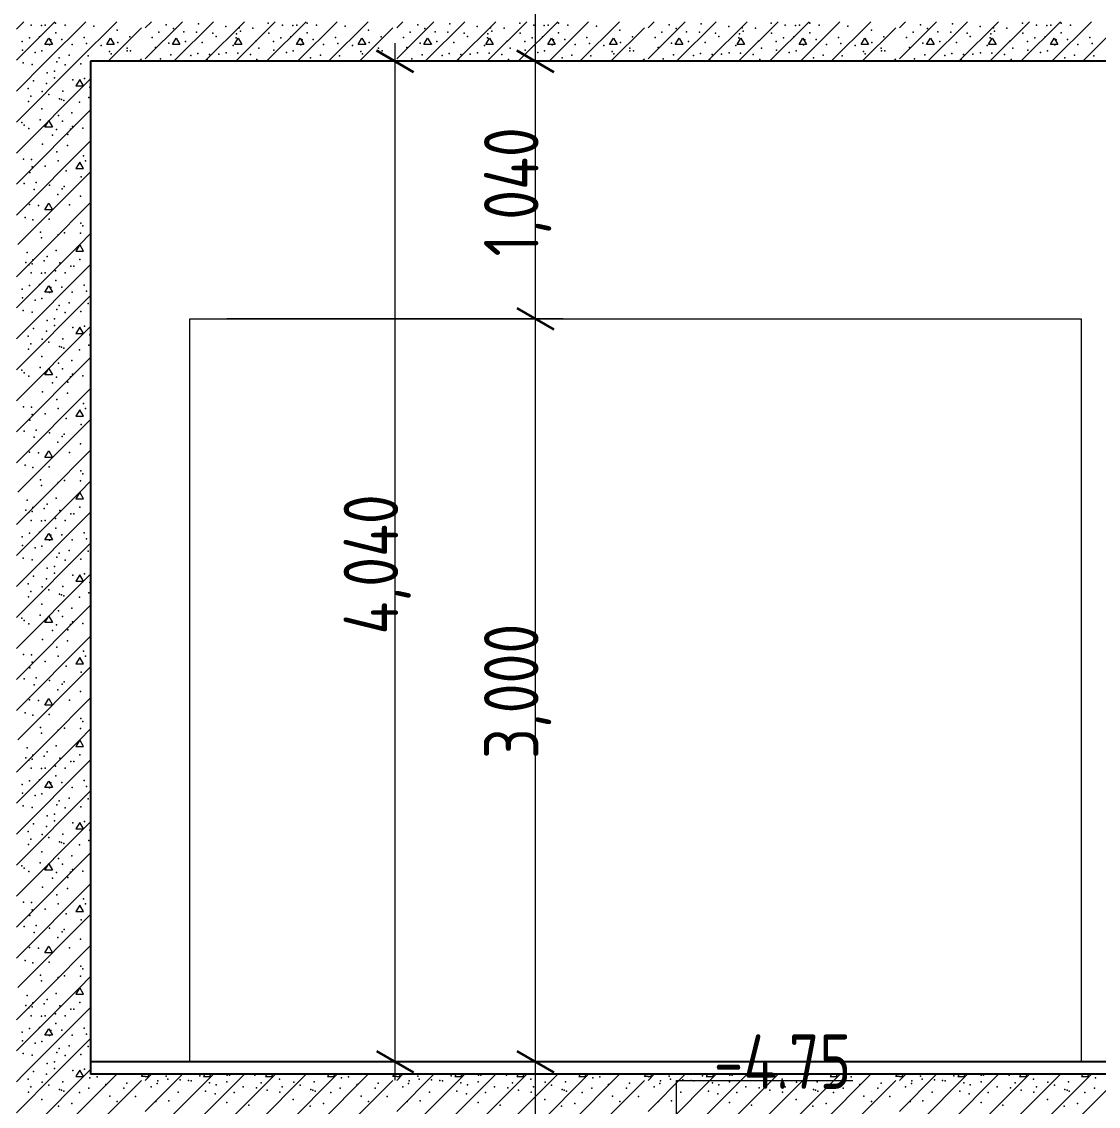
# Model space of a CAD drawing. Header units: millimetres. Extents: x 18162 to 7085488, y 72188 to 247925.
# Drawn here: x 3678250 to 3682598, y 90639 to 95018 of the extents above; entities that cross this region are included whole.
import ezdxf

# ---------------------------------------------------------------- set-up
doc = ezdxf.new("R2010")
doc.units = ezdxf.units.MM
doc.header["$MEASUREMENT"] = 0
doc.layers.add('Archicad Doors', color=7, linetype='Continuous')
doc.layers.add('Structural - Bearing', color=7, linetype='Continuous')
doc.styles.add('GENERATED_STYLE_3', font='', dxfattribs={"width": 0.8})
doc.styles.get('GENERATED_STYLE_3').set_extended_font_data('ISOCPEUR MON')
doc.dimstyles.new('GENERATED_STYLE__5', dxfattribs={"dimtxt": 220.000005, "dimasz": 114, "dimexe": 0.18, "dimexo": 150, "dimgap": 0, "dimtad": 1, "dimdec": 0, "dimzin": 0, "dimdsep": 46, "dimtxsty": 'GENERATED_STYLE_3', "dimblk": 'ARROWHEAD_2', "dimblk1": 'ARROWHEAD_2', "dimblk2": 'ARROWHEAD_2', "dimcen": 0.09, "dimclrd": 13, "dimclre": 13, "dimclrt": 13, "dimadec": 0, "dimazin": 0, "dimtfac": 1, "dimtdec": 4, "dimtmove": 0, "dimatfit": 3, "dimfxl": 1, "dimtolj": 1, "dimtzin": 0, "dimarcsym": 0})

# ---------------------------------------------------------------- blocks, each defined once
blk = doc.blocks.new('*X1019', base_point=(3761974.7, 95118))
at = {"layer": 'Structural - Bearing', "color": 7, "linetype": 'Continuous', "lineweight": 9}
for p, q in [((3678229.1, 90737.6), (3678259.5, 90768)), ((3678229.1, 90612.6), (3678384.5, 90768)), ((3678309.5, 90568), (3678509.5, 90768)), ((3678434.5, 90568), (3678634.5, 90768)), ((3678474.9, 90768), (3678469.5, 90758.6)), ((3678469.5, 90758.6), (3678499.5, 90758.6)), ((3678499.5, 90758.6), (3678494.1, 90768)), ((3678559.5, 90568), (3678734.4, 90742.9)), ((3678734.4, 90758.6), (3678739.9, 90768)), ((3678749.5, 90758.6), (3678734.4, 90758.6)), ((3678749.5, 90617.9), (3678899.6, 90768)), ((3678749.5, 90742.9), (3678774.6, 90768)), ((3678749.5, 90758.6), (3678764.7, 90758.6)), ((3678764.7, 90758.6), (3678759.2, 90768)), ((3678824.6, 90568), (3679024.6, 90768)), ((3678949.6, 90568), (3679149.6, 90768)), ((3678990, 90768), (3678984.6, 90758.6)), ((3678984.6, 90758.6), (3679014.7, 90758.6)), ((3679014.7, 90758.6), (3679009.2, 90768)), ((3679074.6, 90568), (3679274.6, 90768)), ((3679199.6, 90568), (3679399.6, 90768)), ((3679240, 90768), (3679234.6, 90758.6)), ((3679234.6, 90758.6), (3679264.7, 90758.6)), ((3679264.7, 90758.6), (3679259.2, 90768)), ((3679324.6, 90568), (3679524.6, 90768)), ((3679449.6, 90568), (3679649.6, 90768)), ((3679490, 90768), (3679484.6, 90758.6)), ((3679484.6, 90758.6), (3679514.7, 90758.6)), ((3679514.7, 90758.6), (3679509.2, 90768)), ((3679574.6, 90568), (3679749.5, 90742.9)), ((3679749.5, 90758.6), (3679755, 90768)), ((3679764.7, 90758.6), (3679749.5, 90758.6)), ((3679764.7, 90617.9), (3679914.7, 90768)), ((3679764.7, 90742.9), (3679789.7, 90768)), ((3679764.7, 90758.6), (3679779.8, 90758.6)), ((3679779.8, 90758.6), (3679774.3, 90768)), ((3679839.7, 90568), (3680039.7, 90768)), ((3679964.7, 90568), (3680164.7, 90768)), ((3680005.1, 90768), (3679999.7, 90758.6)), ((3679999.7, 90758.6), (3680029.8, 90758.6)), ((3680029.8, 90758.6), (3680024.3, 90768)), ((3680089.7, 90568), (3680289.7, 90768)), ((3680214.7, 90568), (3680414.7, 90768)), ((3680255.1, 90768), (3680249.7, 90758.6)), ((3680249.7, 90758.6), (3680279.8, 90758.6)), ((3680279.8, 90758.6), (3680274.3, 90768)), ((3680339.7, 90568), (3680539.7, 90768)), ((3680464.7, 90568), (3680664.7, 90768)), ((3680505.1, 90768), (3680499.7, 90758.6)), ((3680499.7, 90758.6), (3680529.8, 90758.6)), ((3680529.8, 90758.6), (3680524.3, 90768)), ((3680589.7, 90568), (3680764.7, 90742.9)), ((3680764.7, 90758.6), (3680770.1, 90768)), ((3680779.8, 90758.6), (3680764.7, 90758.6)), ((3680779.8, 90617.9), (3680929.9, 90768)), ((3680779.8, 90742.9), (3680804.9, 90768)), ((3680779.8, 90758.6), (3680794.9, 90758.6)), ((3680794.9, 90758.6), (3680789.4, 90768)), ((3680854.9, 90568), (3681054.9, 90768)), ((3680979.9, 90568), (3681179.9, 90768)), ((3681020.3, 90768), (3681014.9, 90758.6)), ((3681014.9, 90758.6), (3681044.9, 90758.6)), ((3681044.9, 90758.6), (3681039.4, 90768)), ((3681104.9, 90568), (3681304.9, 90768)), ((3681229.9, 90568), (3681429.9, 90768)), ((3681270.3, 90768), (3681264.9, 90758.6)), ((3681264.9, 90758.6), (3681294.9, 90758.6)), ((3681294.9, 90758.6), (3681289.4, 90768)), ((3681354.9, 90568), (3681554.9, 90768)), ((3681479.9, 90568), (3681679.9, 90768)), ((3681520.3, 90768), (3681514.9, 90758.6)), ((3681514.9, 90758.6), (3681544.9, 90758.6)), ((3681544.9, 90758.6), (3681539.4, 90768)), ((3681604.9, 90568), (3681779.8, 90742.9)), ((3681779.8, 90758.6), (3681785.2, 90768)), ((3681794.9, 90758.6), (3681779.8, 90758.6)), ((3681794.9, 90617.9), (3681945, 90768)), ((3681794.9, 90742.9), (3681820, 90768)), ((3681794.9, 90758.6), (3681810, 90758.6)), ((3681810, 90758.6), (3681804.6, 90768)), ((3681870, 90568), (3682070, 90768)), ((3681995, 90568), (3682195, 90768)), ((3682035.4, 90768), (3682030, 90758.6)), ((3682030, 90758.6), (3682060, 90758.6)), ((3682060, 90758.6), (3682054.6, 90768)), ((3682120, 90568), (3682320, 90768)), ((3682245, 90568), (3682445, 90768)), ((3682285.4, 90768), (3682280, 90758.6)), ((3682280, 90758.6), (3682310, 90758.6)), ((3682310, 90758.6), (3682304.6, 90768)), ((3682370, 90568), (3682570, 90768)), ((3682495, 90568), (3682695, 90768)), ((3682535.4, 90768), (3682530, 90758.6)), ((3682530, 90758.6), (3682560, 90758.6)), ((3682560, 90758.6), (3682554.6, 90768))]:
    blk.add_line(p, q, dxfattribs=at)
for p in [(3678276.3, 90747.6), (3678350.3, 90767.9), (3678526.1, 90754), (3678554.4, 90757.9), (3678834.2, 90760.4), (3678840.7, 90747.6), (3678890.5, 90746), (3678923.5, 90743.1), (3678969.4, 90761.7), (3679079.8, 90763.9), (3679088.8, 90764.8), (3679192.3, 90764.8), (3679291.4, 90747.6), (3679365.4, 90767.9), (3679541.2, 90754), (3679569.5, 90757.9), (3679849.4, 90760.4), (3679855.8, 90747.6), (3679905.6, 90746), (3679938.6, 90743.1), (3679984.6, 90761.7), (3680094.9, 90763.9), (3680103.9, 90764.8), (3680207.5, 90764.8), (3680306.5, 90747.6), (3680380.5, 90767.9), (3680556.3, 90754), (3680584.7, 90757.9), (3680864.5, 90760.4), (3680870.9, 90747.6), (3680920.8, 90746), (3680953.7, 90743.1), (3680999.7, 90761.7), (3681110, 90763.9), (3681119.1, 90764.8), (3681222.6, 90764.8), (3681321.6, 90747.6), (3681395.7, 90767.9), (3681571.5, 90754), (3681599.8, 90757.9), (3681879.6, 90760.4), (3681886, 90747.6), (3681935.9, 90746), (3681968.8, 90743.1), (3682014.8, 90761.7), (3682125.1, 90763.9), (3682134.2, 90764.8), (3682237.7, 90764.8), (3682336.8, 90747.6), (3682410.8, 90767.9), (3682586.6, 90754), (3678287.4, 90717.6), (3678333.6, 90736.4), (3678360, 90724.4), (3678402.8, 90706), (3678411, 90703.4), (3678416.6, 90737.3), (3678419.8, 90699.9), (3678521.8, 90712.4), (3678590, 90726.8), (3678662.4, 90712.2), (3678675, 90731.8), (3678773.7, 90716.6), (3678797.6, 90730), (3678799.8, 90741.6), (3678934.2, 90740.8), (3678993, 90699.9), (3679009.1, 90733.2), (3679035.2, 90725.7), (3679078.9, 90737.3), (3679144.4, 90716.9), (3679198.5, 90713.8), (3679217.4, 90733.2), (3679241.2, 90704.4), (3679302.5, 90717.6), (3679348.7, 90736.4), (3679375.1, 90724.4), (3679418, 90706), (3679426.2, 90703.4), (3679431.8, 90737.3), (3679434.9, 90699.9), (3679536.9, 90712.4), (3679605.1, 90726.8), (3679677.6, 90712.2), (3679690.2, 90731.8), (3679788.8, 90716.6), (3679812.7, 90730), (3679815, 90741.6), (3679949.4, 90740.8), (3680008.1, 90699.9), (3680024.2, 90733.2), (3680050.4, 90725.7), (3680094, 90737.3), (3680159.6, 90716.9), (3680213.6, 90713.8), (3680232.5, 90733.2), (3680256.4, 90704.4), (3680317.7, 90717.6), (3680363.9, 90736.4), (3680390.2, 90724.4), (3680433.1, 90706), (3680441.3, 90703.4), (3680446.9, 90737.3), (3680450.1, 90699.9), (3680552, 90712.4), (3680620.2, 90726.8), (3680692.7, 90712.2), (3680705.3, 90731.8), (3680804, 90716.6), (3680827.8, 90730), (3680830.1, 90741.6), (3680964.5, 90740.8), (3681023.2, 90699.9), (3681039.3, 90733.2), (3681065.5, 90725.7), (3681109.2, 90737.3), (3681174.7, 90716.9), (3681228.8, 90713.8), (3681247.6, 90733.2), (3681271.5, 90704.4), (3681332.8, 90717.6), (3681379, 90736.4), (3681405.3, 90724.4), (3681448.2, 90706), (3681456.4, 90703.4), (3681462, 90737.3), (3681465.2, 90699.9), (3681567.2, 90712.4), (3681635.3, 90726.8), (3681707.8, 90712.2), (3681720.4, 90731.8), (3681819.1, 90716.6), (3681843, 90730), (3681845.2, 90741.6), (3681979.6, 90740.8), (3682038.4, 90699.9), (3682054.5, 90733.2), (3682080.6, 90725.7), (3682124.3, 90737.3), (3682189.8, 90716.9), (3682243.9, 90713.8), (3682262.7, 90733.2), (3682286.6, 90704.4), (3682347.9, 90717.6), (3682394.1, 90736.4), (3682420.5, 90724.4), (3682463.3, 90706), (3682471.6, 90703.4), (3682477.1, 90737.3), (3682480.3, 90699.9), (3682582.3, 90712.4), (3678277.7, 90695.2), (3678332.1, 90666.6), (3678483.2, 90693.7), (3678605.8, 90679.5), (3678636.2, 90658.1), (3678710.3, 90678.2), (3678792.1, 90658.1), (3678844.5, 90661.3), (3678881.7, 90695.2), (3679031.7, 90689.2), (3679108.4, 90694.7), (3679292.8, 90695.2), (3679347.2, 90666.6), (3679498.3, 90693.7), (3679620.9, 90679.5), (3679651.3, 90658.1), (3679725.5, 90678.2), (3679807.2, 90658.1), (3679859.7, 90661.3), (3679896.9, 90695.2), (3680046.9, 90689.2), (3680123.5, 90694.7), (3680307.9, 90695.2), (3680362.4, 90666.6), (3680513.4, 90693.7), (3680636, 90679.5), (3680666.4, 90658.1), (3680740.6, 90678.2), (3680822.4, 90658.1), (3680874.8, 90661.3), (3680912, 90695.2), (3681062, 90689.2), (3681138.7, 90694.7), (3681323, 90695.2), (3681377.5, 90666.6), (3681528.6, 90693.7), (3681651.2, 90679.5), (3681681.5, 90658.1), (3681755.7, 90678.2), (3681837.5, 90658.1), (3681889.9, 90661.3), (3681927.1, 90695.2), (3682077.1, 90689.2), (3682153.8, 90694.7), (3682338.2, 90695.2), (3682392.6, 90666.6), (3682543.7, 90693.7), (3678399.5, 90639.8), (3678453.4, 90649.5), (3679079, 90653.8), (3679167.5, 90643.4), (3679414.7, 90639.8), (3679468.5, 90649.5), (3680094.1, 90653.8), (3680182.6, 90643.4), (3680429.8, 90639.8), (3680483.6, 90649.5), (3681109.2, 90653.8), (3681197.8, 90643.4), (3681444.9, 90639.8), (3681498.8, 90649.5), (3682124.3, 90653.8), (3682212.9, 90643.4), (3682460, 90639.8), (3682513.9, 90649.5)]:
    blk.add_point(p, dxfattribs=at)
blk = doc.blocks.new('*X1033', base_point=(3761974.7, 95118))
at = {"layer": 'Structural - Bearing', "color": 7, "linetype": 'Continuous', "lineweight": 9}
for p, q in [((3678229.1, 94862.6), (3678384.4, 95018)), ((3678229.1, 94987.6), (3678259.4, 95018)), ((3678349.4, 94858), (3678509.4, 95018)), ((3678474.4, 94858), (3678634.4, 95018)), ((3678599.4, 94858), (3678734.4, 94993)), ((3678749.5, 94993), (3678774.5, 95018)), ((3678749.5, 94868), (3678899.5, 95018)), ((3678864.5, 94858), (3679024.5, 95018)), ((3678989.5, 94858), (3679149.5, 95018)), ((3679114.5, 94858), (3679274.5, 95018)), ((3679239.5, 94858), (3679399.5, 95018)), ((3679364.5, 94858), (3679524.5, 95018)), ((3679489.5, 94858), (3679649.5, 95018)), ((3679614.5, 94858), (3679749.5, 94993)), ((3679764.7, 94993), (3679789.7, 95018)), ((3679764.7, 94868), (3679914.7, 95018)), ((3679879.7, 94858), (3680039.7, 95018)), ((3680004.7, 94858), (3680164.7, 95018)), ((3680129.7, 94858), (3680289.7, 95018)), ((3680254.7, 94858), (3680414.7, 95018)), ((3680379.7, 94858), (3680539.7, 95018)), ((3680504.7, 94858), (3680664.7, 95018)), ((3680629.7, 94858), (3680764.7, 94993)), ((3680779.8, 94993), (3680804.8, 95018)), ((3680779.8, 94868), (3680929.8, 95018)), ((3680894.8, 94858), (3681054.8, 95018)), ((3681019.8, 94858), (3681179.8, 95018)), ((3681144.8, 94858), (3681304.8, 95018)), ((3681269.8, 94858), (3681429.8, 95018)), ((3681394.8, 94858), (3681554.8, 95018)), ((3681519.8, 94858), (3681679.8, 95018)), ((3681644.8, 94858), (3681779.8, 94993)), ((3681794.9, 94993), (3681819.9, 95018)), ((3681794.9, 94868), (3681944.9, 95018)), ((3681909.9, 94858), (3682069.9, 95018)), ((3682034.9, 94858), (3682194.9, 95018)), ((3682159.9, 94858), (3682319.9, 95018)), ((3682284.9, 94858), (3682444.9, 95018)), ((3682409.9, 94858), (3682569.9, 95018)), ((3682534.9, 94858), (3682694.9, 95018)), ((3678344.3, 94925.3), (3678359.4, 94951.3)), ((3678359.4, 94951.3), (3678374.3, 94925.3)), ((3678594.3, 94925.3), (3678609.4, 94951.3)), ((3678609.4, 94951.3), (3678624.3, 94925.3)), ((3678859.4, 94925.3), (3678874.5, 94951.3)), ((3678874.5, 94951.3), (3678889.4, 94925.3)), ((3679109.4, 94925.3), (3679124.5, 94951.3)), ((3679124.5, 94951.3), (3679139.4, 94925.3)), ((3679359.4, 94925.3), (3679374.5, 94951.3)), ((3679374.5, 94951.3), (3679389.4, 94925.3)), ((3679609.4, 94925.3), (3679624.5, 94951.3)), ((3679624.5, 94951.3), (3679639.4, 94925.3)), ((3679874.5, 94925.3), (3679889.7, 94951.3)), ((3679889.7, 94951.3), (3679904.6, 94925.3)), ((3680124.5, 94925.3), (3680139.7, 94951.3)), ((3680139.7, 94951.3), (3680154.6, 94925.3)), ((3680374.5, 94925.3), (3680389.7, 94951.3)), ((3680389.7, 94951.3), (3680404.6, 94925.3)), ((3680624.5, 94925.3), (3680639.7, 94951.3)), ((3680639.7, 94951.3), (3680654.6, 94925.3)), ((3680889.7, 94925.3), (3680904.8, 94951.3)), ((3680904.8, 94951.3), (3680919.7, 94925.3)), ((3681139.7, 94925.3), (3681154.8, 94951.3)), ((3681154.8, 94951.3), (3681169.7, 94925.3)), ((3681389.7, 94925.3), (3681404.8, 94951.3)), ((3681404.8, 94951.3), (3681419.7, 94925.3)), ((3681639.7, 94925.3), (3681654.8, 94951.3)), ((3681654.8, 94951.3), (3681669.7, 94925.3)), ((3681904.8, 94925.3), (3681919.9, 94951.3)), ((3681919.9, 94951.3), (3681934.8, 94925.3)), ((3682154.8, 94925.3), (3682169.9, 94951.3)), ((3682169.9, 94951.3), (3682184.8, 94925.3)), ((3682404.8, 94925.3), (3682419.9, 94951.3)), ((3682419.9, 94951.3), (3682434.8, 94925.3)), ((3678374.3, 94925.3), (3678344.3, 94925.3)), ((3678624.3, 94925.3), (3678594.3, 94925.3)), ((3678889.4, 94925.3), (3678859.4, 94925.3)), ((3679139.4, 94925.3), (3679109.4, 94925.3)), ((3679389.4, 94925.3), (3679359.4, 94925.3)), ((3679639.4, 94925.3), (3679609.4, 94925.3)), ((3679904.6, 94925.3), (3679874.5, 94925.3)), ((3680154.6, 94925.3), (3680124.5, 94925.3)), ((3680404.6, 94925.3), (3680374.5, 94925.3)), ((3680654.6, 94925.3), (3680624.5, 94925.3)), ((3680919.7, 94925.3), (3680889.7, 94925.3)), ((3681169.7, 94925.3), (3681139.7, 94925.3)), ((3681419.7, 94925.3), (3681389.7, 94925.3)), ((3681669.7, 94925.3), (3681639.7, 94925.3)), ((3681934.8, 94925.3), (3681904.8, 94925.3)), ((3682184.8, 94925.3), (3682154.8, 94925.3)), ((3682434.8, 94925.3), (3682404.8, 94925.3)), ((3678724.4, 94858), (3678734.4, 94868)), ((3679739.5, 94858), (3679749.5, 94868)), ((3680754.7, 94858), (3680764.7, 94868)), ((3681769.8, 94858), (3681779.8, 94868))]:
    blk.add_line(p, q, dxfattribs=at)
for p in [(3678287.9, 95003.9), (3678330.2, 95002.8), (3678345.6, 95004.4), (3678387.4, 95012.1), (3678425.6, 95003.9), (3678541.1, 94999.7), (3678834.2, 95005.2), (3678863.4, 94990.7), (3678964.3, 95009), (3679075, 94998.7), (3679129, 94993.5), (3679183.1, 94992), (3679246.2, 95012), (3679303, 95003.9), (3679345.3, 95002.8), (3679360.8, 95004.4), (3679402.5, 95012.1), (3679440.8, 95003.9), (3679556.2, 94999.7), (3679849.4, 95005.2), (3679878.5, 94990.7), (3679979.4, 95009), (3680090.2, 94998.7), (3680144.1, 94993.5), (3680198.2, 94992), (3680261.3, 95012), (3680318.1, 95003.9), (3680360.4, 95002.8), (3680375.9, 95004.4), (3680417.6, 95012.1), (3680455.9, 95003.9), (3680571.4, 94999.7), (3680864.5, 95005.2), (3680893.7, 94990.7), (3680994.5, 95009), (3681105.3, 94998.7), (3681159.2, 94993.5), (3681213.3, 94992), (3681276.5, 95012), (3681333.2, 95003.9), (3681375.6, 95002.8), (3681391, 95004.4), (3681432.7, 95012.1), (3681471, 95003.9), (3681586.5, 94999.7), (3681879.6, 95005.2), (3681908.8, 94990.7), (3682009.7, 95009), (3682120.4, 94998.7), (3682174.4, 94993.5), (3682228.4, 94992), (3682291.6, 95012), (3682348.4, 95003.9), (3682390.7, 95002.8), (3682406.2, 95004.4), (3682447.9, 95012.1), (3682486.1, 95003.9), (3678281.4, 94952.4), (3678322.6, 94956.2), (3678388.1, 94973.6), (3678412.8, 94946.5), (3678502.8, 94954.3), (3678636.2, 94984.3), (3678687.1, 94956.2), (3678777.6, 94953.7), (3678804.6, 94975.1), (3678904.9, 94976.5), (3678956.6, 94976.2), (3679022.3, 94972.3), (3679035.2, 94958.8), (3679116.3, 94952.4), (3679118.2, 94968.8), (3679134.1, 94980), (3679248, 94971.9), (3679296.5, 94952.4), (3679337.8, 94956.2), (3679403.2, 94973.6), (3679428, 94946.5), (3679517.9, 94954.3), (3679651.3, 94984.3), (3679702.2, 94956.2), (3679792.7, 94953.7), (3679819.7, 94975.1), (3679920, 94976.5), (3679971.8, 94976.2), (3680037.4, 94972.3), (3680050.4, 94958.8), (3680131.4, 94952.4), (3680133.3, 94968.8), (3680149.2, 94980), (3680263.1, 94971.9), (3680311.7, 94952.4), (3680352.9, 94956.2), (3680418.3, 94973.6), (3680443.1, 94946.5), (3680533, 94954.3), (3680666.4, 94984.3), (3680717.3, 94956.2), (3680807.8, 94953.7), (3680834.9, 94975.1), (3680935.2, 94976.5), (3680986.9, 94976.2), (3681052.6, 94972.3), (3681065.5, 94958.8), (3681146.5, 94952.4), (3681148.4, 94968.8), (3681164.3, 94980), (3681278.2, 94971.9), (3681326.8, 94952.4), (3681368, 94956.2), (3681433.5, 94973.6), (3681458.2, 94946.5), (3681548.1, 94954.3), (3681681.5, 94984.3), (3681732.4, 94956.2), (3681822.9, 94953.7), (3681850, 94975.1), (3681950.3, 94976.5), (3682002, 94976.2), (3682067.7, 94972.3), (3682080.6, 94958.8), (3682161.6, 94952.4), (3682163.5, 94968.8), (3682179.4, 94980), (3682293.3, 94971.9), (3682341.9, 94952.4), (3682383.1, 94956.2), (3682448.6, 94973.6), (3682473.3, 94946.5), (3682563.3, 94954.3), (3678251.8, 94938.2), (3678253.5, 94903.1), (3678362.5, 94924), (3678367.7, 94944.6), (3678454.5, 94925.3), (3678512.4, 94929.6), (3678570.7, 94922.3), (3678638.1, 94934.3), (3678676.3, 94911.6), (3678790.6, 94913.2), (3678844.5, 94931.8), (3678912.1, 94937.6), (3678979.7, 94934.3), (3679104.3, 94922.4), (3679195.4, 94938.9), (3679207.7, 94911.2), (3679266.9, 94938.2), (3679268.6, 94903.1), (3679377.7, 94924), (3679382.8, 94944.6), (3679469.6, 94925.3), (3679527.5, 94929.6), (3679585.9, 94922.3), (3679653.2, 94934.3), (3679691.5, 94911.6), (3679805.7, 94913.2), (3679859.7, 94931.8), (3679927.3, 94937.6), (3679994.9, 94934.3), (3680119.4, 94922.4), (3680210.5, 94938.9), (3680222.8, 94911.2), (3680282, 94938.2), (3680283.8, 94903.1), (3680392.8, 94924), (3680397.9, 94944.6), (3680484.7, 94925.3), (3680542.7, 94929.6), (3680601, 94922.3), (3680668.4, 94934.3), (3680706.6, 94911.6), (3680820.8, 94913.2), (3680874.8, 94931.8), (3680942.4, 94937.6), (3681010, 94934.3), (3681134.5, 94922.4), (3681225.7, 94938.9), (3681237.9, 94911.2), (3681297.2, 94938.2), (3681298.9, 94903.1), (3681407.9, 94924), (3681413.1, 94944.6), (3681499.8, 94925.3), (3681557.8, 94929.6), (3681616.1, 94922.3), (3681683.5, 94934.3), (3681721.7, 94911.6), (3681835.9, 94913.2), (3681889.9, 94931.8), (3681957.5, 94937.6), (3682025.1, 94934.3), (3682149.6, 94922.4), (3682240.8, 94938.9), (3682253.1, 94911.2), (3682312.3, 94938.2), (3682314, 94903.1), (3682423, 94924), (3682428.2, 94944.6), (3682515, 94925.3), (3682572.9, 94929.6), (3678304.2, 94894.2), (3678331.8, 94900.3), (3678402, 94872.2), (3678441.5, 94882.3), (3678518.7, 94880.7), (3678604.6, 94897.6), (3678611.4, 94888.5), (3678676.5, 94899.9), (3678690.3, 94900.8), (3678810.6, 94868.4), (3678852.1, 94883.8), (3678933, 94881.2), (3678961.7, 94889.3), (3678999.2, 94866.8), (3679008.4, 94885.4), (3679046.3, 94886.4), (3679076.3, 94891.8), (3679122.7, 94890.6), (3679173.8, 94885.1), (3679200.4, 94865.6), (3679319.3, 94894.2), (3679347, 94900.3), (3679417.2, 94872.2), (3679456.6, 94882.3), (3679533.8, 94880.7), (3679619.7, 94897.6), (3679626.6, 94888.5), (3679691.6, 94899.9), (3679705.4, 94900.8), (3679825.8, 94868.4), (3679867.2, 94883.8), (3679948.1, 94881.2), (3679976.8, 94889.3), (3680014.3, 94866.8), (3680023.6, 94885.4), (3680061.4, 94886.4), (3680091.5, 94891.8), (3680137.8, 94890.6), (3680188.9, 94885.1), (3680215.5, 94865.6), (3680334.5, 94894.2), (3680362.1, 94900.3), (3680432.3, 94872.2), (3680471.7, 94882.3), (3680549, 94880.7), (3680634.9, 94897.6), (3680641.7, 94888.5), (3680706.7, 94899.9), (3680720.5, 94900.8), (3680840.9, 94868.4), (3680882.3, 94883.8), (3680963.2, 94881.2), (3680992, 94889.3), (3681029.4, 94866.8), (3681038.7, 94885.4), (3681076.5, 94886.4), (3681106.6, 94891.8), (3681152.9, 94890.6), (3681204, 94885.1), (3681230.6, 94865.6), (3681349.6, 94894.2), (3681377.2, 94900.3), (3681447.4, 94872.2), (3681486.8, 94882.3), (3681564.1, 94880.7), (3681650, 94897.6), (3681656.8, 94888.5), (3681721.9, 94899.9), (3681735.6, 94900.8), (3681856, 94868.4), (3681897.4, 94883.8), (3681978.3, 94881.2), (3682007.1, 94889.3), (3682044.5, 94866.8), (3682053.8, 94885.4), (3682091.7, 94886.4), (3682121.7, 94891.8), (3682168.1, 94890.6), (3682219.2, 94885.1), (3682245.7, 94865.6), (3682364.7, 94894.2), (3682392.3, 94900.3), (3682462.5, 94872.2), (3682502, 94882.3), (3682579.2, 94880.7)]:
    blk.add_point(p, dxfattribs=at)
blk = doc.blocks.new('*X1037', base_point=(3761974.7, 95118))
at = {"layer": 'Structural - Bearing', "color": 7, "linetype": 'Continuous', "lineweight": 9}
for p, q in [((3678228.8, 94737.4), (3678349.4, 94858)), ((3678228.8, 94612.4), (3678474.4, 94858)), ((3678228.8, 94487.4), (3678528.8, 94787.4)), ((3678484.4, 94784.7), (3678469.5, 94758.6)), ((3678499.5, 94758.7), (3678484.4, 94784.7)), ((3678469.5, 94758.6), (3678499.5, 94758.7)), ((3678228.8, 94362.4), (3678528.8, 94662.4)), ((3678344.3, 94592), (3678359.4, 94618)), ((3678359.4, 94618), (3678374.3, 94592)), ((3678374.3, 94592), (3678344.3, 94592)), ((3678228.8, 94237.4), (3678528.8, 94537.4)), ((3678484.4, 94451.3), (3678469.5, 94425.3)), ((3678469.5, 94425.3), (3678499.5, 94425.3)), ((3678499.5, 94425.3), (3678484.4, 94451.3)), ((3678234.4, 94118), (3678528.8, 94412.4)), ((3678344.3, 94258.7), (3678359.4, 94284.7)), ((3678374.3, 94258.6), (3678344.3, 94258.7)), ((3678359.4, 94118), (3678528.8, 94287.4)), ((3678359.4, 94284.7), (3678374.3, 94258.6)), ((3678484.4, 94118), (3678528.8, 94162.4)), ((3678228.8, 93862.4), (3678484.4, 94118)), ((3678228.8, 93987.4), (3678359.4, 94118)), ((3678484.4, 94118), (3678469.5, 94092)), ((3678499.5, 94092), (3678484.4, 94118)), ((3678469.5, 94092), (3678499.5, 94092)), ((3678228.8, 93737.4), (3678528.8, 94037.4)), ((3678344.3, 93925.3), (3678359.4, 93951.3)), ((3678359.4, 93951.3), (3678374.3, 93925.3)), ((3678228.8, 93612.4), (3678528.8, 93912.4)), ((3678374.3, 93925.3), (3678344.3, 93925.3)), ((3678228.8, 93487.4), (3678528.8, 93787.4)), ((3678484.4, 93784.7), (3678469.5, 93758.6)), ((3678499.5, 93758.7), (3678484.4, 93784.7)), ((3678469.5, 93758.6), (3678499.5, 93758.7)), ((3678228.8, 93362.4), (3678528.8, 93662.4)), ((3678344.3, 93592), (3678359.4, 93618)), ((3678374.3, 93592), (3678344.3, 93592)), ((3678359.4, 93618), (3678374.3, 93592)), ((3678228.8, 93237.4), (3678528.8, 93537.4)), ((3678484.4, 93451.3), (3678469.5, 93425.3)), ((3678469.5, 93425.3), (3678499.5, 93425.3)), ((3678499.5, 93425.3), (3678484.4, 93451.3)), ((3678234.4, 93118), (3678528.8, 93412.4)), ((3678344.3, 93258.7), (3678359.4, 93284.7)), ((3678359.4, 93118), (3678528.8, 93287.4)), ((3678359.4, 93284.7), (3678374.3, 93258.6)), ((3678374.3, 93258.6), (3678344.3, 93258.7)), ((3678484.4, 93118), (3678528.8, 93162.4)), ((3678228.8, 92862.4), (3678484.4, 93118)), ((3678228.8, 92987.4), (3678359.4, 93118)), ((3678484.4, 93118), (3678469.5, 93091.9)), ((3678499.5, 93092), (3678484.4, 93118)), ((3678469.5, 93091.9), (3678499.5, 93092)), ((3678228.8, 92737.4), (3678528.8, 93037.4)), ((3678344.3, 92925.3), (3678359.4, 92951.3)), ((3678359.4, 92951.3), (3678374.3, 92925.3)), ((3678228.8, 92612.4), (3678528.8, 92912.4)), ((3678374.3, 92925.3), (3678344.3, 92925.3)), ((3678228.8, 92487.4), (3678528.8, 92787.4)), ((3678484.4, 92784.6), (3678469.5, 92758.6)), ((3678469.5, 92758.6), (3678499.5, 92758.6)), ((3678499.5, 92758.6), (3678484.4, 92784.6)), ((3678228.8, 92362.4), (3678528.8, 92662.4)), ((3678344.3, 92592), (3678359.4, 92618)), ((3678374.3, 92591.9), (3678344.3, 92592)), ((3678359.4, 92618), (3678374.3, 92591.9)), ((3678228.8, 92237.4), (3678528.8, 92537.4)), ((3678484.4, 92451.3), (3678469.5, 92425.3)), ((3678499.5, 92425.3), (3678484.4, 92451.3)), ((3678234.4, 92118), (3678528.8, 92412.4)), ((3678469.5, 92425.3), (3678499.5, 92425.3)), ((3678344.3, 92258.6), (3678359.4, 92284.6)), ((3678359.4, 92118), (3678528.8, 92287.4)), ((3678359.4, 92284.6), (3678374.3, 92258.6)), ((3678374.3, 92258.6), (3678344.3, 92258.6)), ((3678484.4, 92118), (3678528.8, 92162.4)), ((3678228.8, 91862.4), (3678484.4, 92117.9)), ((3678228.8, 91987.4), (3678359.4, 92117.9)), ((3678484.4, 92118), (3678469.5, 92091.9)), ((3678499.5, 92092), (3678484.4, 92118)), ((3678469.5, 92091.9), (3678499.5, 92092)), ((3678228.8, 91737.4), (3678528.8, 92037.4)), ((3678344.3, 91925.3), (3678359.4, 91951.3)), ((3678374.3, 91925.3), (3678344.3, 91925.3)), ((3678359.4, 91951.3), (3678374.3, 91925.3)), ((3678228.8, 91612.4), (3678528.8, 91912.4)), ((3678228.8, 91487.4), (3678528.8, 91787.4)), ((3678484.4, 91784.6), (3678469.5, 91758.6)), ((3678469.5, 91758.6), (3678499.5, 91758.6)), ((3678499.5, 91758.6), (3678484.4, 91784.6)), ((3678228.8, 91362.4), (3678528.8, 91662.4)), ((3678344.3, 91592), (3678359.4, 91618)), ((3678359.4, 91618), (3678374.3, 91591.9)), ((3678374.3, 91591.9), (3678344.3, 91592)), ((3678228.8, 91237.4), (3678528.8, 91537.4)), ((3678484.4, 91451.3), (3678469.5, 91425.3)), ((3678499.5, 91425.3), (3678484.4, 91451.3)), ((3678234.4, 91117.9), (3678528.8, 91412.4)), ((3678469.5, 91425.3), (3678499.5, 91425.3)), ((3678344.3, 91258.6), (3678359.4, 91284.6)), ((3678359.4, 91117.9), (3678528.8, 91287.4)), ((3678359.4, 91284.6), (3678374.3, 91258.6)), ((3678374.3, 91258.6), (3678344.3, 91258.6)), ((3678484.4, 91117.9), (3678528.8, 91162.4)), ((3678228.8, 90862.3), (3678484.4, 91117.9)), ((3678228.8, 90987.3), (3678359.4, 91117.9)), ((3678484.4, 91117.9), (3678469.5, 91091.9)), ((3678499.5, 91091.9), (3678484.4, 91117.9)), ((3678469.5, 91091.9), (3678499.5, 91091.9)), ((3678259.5, 90768), (3678528.8, 91037.3)), ((3678344.3, 90925.3), (3678359.4, 90951.3)), ((3678374.3, 90925.2), (3678344.3, 90925.3)), ((3678359.4, 90951.3), (3678374.3, 90925.2)), ((3678384.5, 90768), (3678528.8, 90912.3)), ((3678509.5, 90768), (3678528.8, 90787.3)), ((3678484.4, 90784.6), (3678474.9, 90768)), ((3678494.1, 90768), (3678484.4, 90784.6))]:
    blk.add_line(p, q, dxfattribs=at)
for p in [(3678256.9, 94851.9), (3678292, 94845.4), (3678382.6, 94818), (3678392, 94856), (3678426, 94843.6), (3678489.6, 94847.7), (3678298.2, 94779.8), (3678352.5, 94811.6), (3678383.1, 94791.4), (3678456.5, 94783.7), (3678504.2, 94788.8), (3678276.3, 94747.6), (3678333.6, 94736.4), (3678350.3, 94767.9), (3678416.6, 94737.3), (3678526.1, 94754.1), (3678277.7, 94695.3), (3678287.4, 94717.7), (3678360, 94724.4), (3678402.8, 94706.1), (3678411, 94703.5), (3678419.8, 94699.9), (3678483.2, 94693.7), (3678521.8, 94712.5), (3678332.1, 94666.7), (3678399.5, 94639.9), (3678453.4, 94649.5), (3678251, 94610.3), (3678260.8, 94600.8), (3678325.2, 94621.4), (3678415.2, 94616.5), (3678279.5, 94587.3), (3678375, 94559.4), (3678390.5, 94582.5), (3678436.8, 94562.4), (3678447.6, 94584), (3678455.4, 94595.4), (3678497.5, 94588.2), (3678334.3, 94524), (3678435.1, 94517.5), (3678391.7, 94492.8), (3678499.7, 94476.4), (3678257.5, 94463), (3678290, 94461.9), (3678292, 94432.1), (3678345.6, 94434.1), (3678398.2, 94455.8), (3678508.1, 94456.6), (3678283.6, 94408.6), (3678429.7, 94416), (3678489.9, 94392), (3678260.7, 94364.6), (3678300.8, 94339.9), (3678309.1, 94369.1), (3678362.6, 94358.4), (3678413.8, 94343.5), (3678421.4, 94353.1), (3678395.7, 94320.8), (3678488.1, 94313.7), (3678282.3, 94279.6), (3678317.8, 94276.5), (3678443, 94278.1), (3678263.7, 94227.1), (3678295.2, 94217.3), (3678295.2, 94217.3), (3678361.1, 94220.9), (3678489.4, 94203.9), (3678325.6, 94168.3), (3678398.1, 94158), (3678423.5, 94166), (3678487.8, 94163.7), (3678497.1, 94193.1), (3678330.2, 94145.2), (3678272.5, 94086.2), (3678389.6, 94094), (3678266.8, 94046.1), (3678279.2, 94036.8), (3678292.6, 94040.9), (3678294.7, 94056.9), (3678340.6, 94052.8), (3678353.5, 94069.5), (3678404.6, 94044.7), (3678449, 94031.2), (3678461, 94031.4), (3678485.6, 94057.3), (3678287.9, 94003.9), (3678330.2, 94002.8), (3678345.6, 94004.3), (3678387.4, 94012.1), (3678425.6, 94003.9), (3678281.4, 93952.4), (3678322.6, 93956.2), (3678367.7, 93944.6), (3678388.1, 93973.5), (3678412.8, 93946.5), (3678502.8, 93954.3), (3678251.8, 93938.2), (3678253.5, 93903), (3678331.8, 93900.3), (3678362.5, 93924), (3678454.5, 93925.3), (3678512.4, 93929.6), (3678256.9, 93851.9), (3678304.2, 93894.2), (3678392, 93856), (3678402, 93872.2), (3678441.5, 93882.3), (3678518.7, 93880.7), (3678292, 93845.4), (3678352.5, 93811.6), (3678382.6, 93818), (3678426, 93843.6), (3678489.6, 93847.7), (3678298.2, 93779.8), (3678350.3, 93767.9), (3678383.1, 93791.4), (3678456.5, 93783.7), (3678504.2, 93788.8), (3678276.3, 93747.6), (3678333.6, 93736.4), (3678360, 93724.4), (3678416.6, 93737.3), (3678526.1, 93754), (3678277.7, 93695.3), (3678287.4, 93717.6), (3678402.8, 93706.1), (3678411, 93703.5), (3678419.8, 93699.9), (3678483.2, 93693.7), (3678521.8, 93712.5), (3678332.1, 93666.7), (3678399.5, 93639.8), (3678453.4, 93649.5), (3678251, 93610.3), (3678260.8, 93600.8), (3678325.2, 93621.4), (3678415.2, 93616.5), (3678455.4, 93595.4), (3678279.5, 93587.3), (3678375, 93559.4), (3678390.5, 93582.5), (3678436.8, 93562.4), (3678447.6, 93584), (3678497.5, 93588.2), (3678334.3, 93524), (3678435.1, 93517.5), (3678257.5, 93463), (3678290, 93461.9), (3678391.7, 93492.8), (3678499.7, 93476.4), (3678292, 93432.1), (3678345.6, 93434.1), (3678398.2, 93455.7), (3678429.7, 93416), (3678508.1, 93456.6), (3678283.6, 93408.6), (3678489.9, 93392), (3678260.7, 93364.6), (3678300.8, 93339.8), (3678309.1, 93369), (3678362.6, 93358.4), (3678413.8, 93343.4), (3678421.4, 93353.1), (3678395.7, 93320.8), (3678488.1, 93313.7), (3678282.3, 93279.6), (3678317.8, 93276.5), (3678443, 93278), (3678263.7, 93227), (3678295.2, 93217.3), (3678295.2, 93217.3), (3678361.1, 93220.9), (3678489.4, 93203.9), (3678325.6, 93168.3), (3678398.1, 93158), (3678423.5, 93166), (3678487.8, 93163.7), (3678497.1, 93193), (3678330.2, 93145.1), (3678272.5, 93086.2), (3678353.5, 93069.5), (3678389.6, 93094), (3678266.8, 93046), (3678279.2, 93036.8), (3678292.6, 93040.8), (3678294.7, 93056.9), (3678340.6, 93052.8), (3678404.6, 93044.7), (3678449, 93031.2), (3678461, 93031.3), (3678485.6, 93057.3), (3678287.9, 93003.9), (3678330.2, 93002.8), (3678345.6, 93004.3), (3678387.4, 93012), (3678425.6, 93003.9), (3678251.8, 92938.2), (3678281.4, 92952.3), (3678322.6, 92956.2), (3678367.7, 92944.6), (3678388.1, 92973.5), (3678412.8, 92946.5), (3678502.8, 92954.3), (3678253.5, 92903), (3678304.2, 92894.2), (3678331.8, 92900.2), (3678362.5, 92924), (3678454.5, 92925.3), (3678512.4, 92929.6), (3678256.9, 92851.9), (3678292, 92845.3), (3678392, 92856), (3678402, 92872.2), (3678441.5, 92882.2), (3678489.6, 92847.7), (3678518.7, 92880.7), (3678352.5, 92811.5), (3678382.6, 92818), (3678426, 92843.6), (3678298.2, 92779.8), (3678350.3, 92767.9), (3678383.1, 92791.4), (3678456.5, 92783.6), (3678504.2, 92788.8), (3678276.3, 92747.6), (3678287.4, 92717.6), (3678333.6, 92736.4), (3678360, 92724.4), (3678416.6, 92737.3), (3678526.1, 92754), (3678277.7, 92695.3), (3678402.8, 92706.1), (3678411, 92703.5), (3678419.8, 92699.9), (3678483.2, 92693.7), (3678521.8, 92712.5), (3678332.1, 92666.7), (3678399.5, 92639.8), (3678453.4, 92649.5), (3678251, 92610.2), (3678260.8, 92600.8), (3678279.5, 92587.3), (3678325.2, 92621.4), (3678390.5, 92582.4), (3678415.2, 92616.4), (3678447.6, 92584), (3678455.4, 92595.4), (3678497.5, 92588.1), (3678375, 92559.4), (3678436.8, 92562.4), (3678334.3, 92523.9), (3678435.1, 92517.5), (3678257.5, 92463), (3678290, 92461.9), (3678391.7, 92492.8), (3678398.2, 92455.7), (3678499.7, 92476.4), (3678508.1, 92456.6), (3678283.6, 92408.6), (3678292, 92432.1), (3678345.6, 92434.1), (3678429.7, 92416), (3678260.7, 92364.6), (3678309.1, 92369), (3678489.9, 92391.9), (3678300.8, 92339.8), (3678362.6, 92358.4), (3678395.7, 92320.8), (3678413.8, 92343.4), (3678421.4, 92353.1), (3678282.3, 92279.6), (3678317.8, 92276.5), (3678443, 92278), (3678488.1, 92313.6), (3678263.7, 92227), (3678295.2, 92217.3), (3678295.2, 92217.3), (3678361.1, 92220.8), (3678489.4, 92203.8), (3678497.1, 92193), (3678325.6, 92168.3), (3678330.2, 92145.1), (3678398.1, 92158), (3678423.5, 92166), (3678487.8, 92163.7), (3678272.5, 92086.2), (3678294.7, 92056.8), (3678353.5, 92069.5), (3678389.6, 92093.9), (3678485.6, 92057.3), (3678266.8, 92046), (3678279.2, 92036.8), (3678292.6, 92040.8), (3678340.6, 92052.8), (3678387.4, 92012), (3678404.6, 92044.7), (3678449, 92031.2), (3678461, 92031.3), (3678287.9, 92003.8), (3678330.2, 92002.8), (3678345.6, 92004.3), (3678388.1, 91973.5), (3678425.6, 92003.8), (3678251.8, 91938.2), (3678281.4, 91952.3), (3678322.6, 91956.2), (3678367.7, 91944.6), (3678412.8, 91946.5), (3678454.5, 91925.3), (3678502.8, 91954.2), (3678512.4, 91929.6), (3678253.5, 91903), (3678304.2, 91894.2), (3678331.8, 91900.2), (3678362.5, 91924), (3678441.5, 91882.2), (3678518.7, 91880.7), (3678256.9, 91851.9), (3678292, 91845.3), (3678392, 91856), (3678402, 91872.1), (3678426, 91843.6), (3678489.6, 91847.7), (3678352.5, 91811.5), (3678382.6, 91818), (3678298.2, 91779.8), (3678350.3, 91767.9), (3678383.1, 91791.4), (3678456.5, 91783.6), (3678504.2, 91788.8), (3678526.1, 91754), (3678276.3, 91747.6), (3678287.4, 91717.6), (3678333.6, 91736.4), (3678360, 91724.4), (3678402.8, 91706.1), (3678416.6, 91737.3), (3678521.8, 91712.5), (3678277.7, 91695.2), (3678332.1, 91666.6), (3678411, 91703.4), (3678419.8, 91699.9), (3678483.2, 91693.7), (3678325.2, 91621.4), (3678399.5, 91639.8), (3678453.4, 91649.5), (3678251, 91610.2), (3678260.8, 91600.8), (3678279.5, 91587.2), (3678390.5, 91582.4), (3678415.2, 91616.4), (3678447.6, 91584), (3678455.4, 91595.4), (3678497.5, 91588.1), (3678375, 91559.3), (3678436.8, 91562.3), (3678334.3, 91523.9), (3678391.7, 91492.7), (3678435.1, 91517.5), (3678257.5, 91462.9), (3678290, 91461.9), (3678398.2, 91455.7), (3678499.7, 91476.3), (3678508.1, 91456.5), (3678283.6, 91408.5), (3678292, 91432.1), (3678345.6, 91434.1), (3678429.7, 91415.9), (3678260.7, 91364.5), (3678309.1, 91369), (3678362.6, 91358.4), (3678489.9, 91391.9), (3678300.8, 91339.8), (3678395.7, 91320.8), (3678413.8, 91343.4), (3678421.4, 91353.1), (3678488.1, 91313.6), (3678282.3, 91279.5), (3678317.8, 91276.5), (3678443, 91278), (3678263.7, 91227), (3678295.2, 91217.3), (3678295.2, 91217.3), (3678361.1, 91220.8), (3678489.4, 91203.8), (3678497.1, 91193), (3678325.6, 91168.3), (3678330.2, 91145.1), (3678398.1, 91158), (3678423.5, 91166), (3678487.8, 91163.7), (3678389.6, 91093.9), (3678272.5, 91086.2), (3678294.7, 91056.8), (3678340.6, 91052.8), (3678353.5, 91069.5), (3678485.6, 91057.3), (3678266.8, 91046), (3678279.2, 91036.7), (3678292.6, 91040.8), (3678387.4, 91012), (3678404.6, 91044.7), (3678449, 91031.2), (3678461, 91031.3), (3678287.9, 91003.8), (3678330.2, 91002.7), (3678345.6, 91004.3), (3678388.1, 90973.5), (3678425.6, 91003.8), (3678251.8, 90938.1), (3678281.4, 90952.3), (3678322.6, 90956.2), (3678362.5, 90924), (3678367.7, 90944.6), (3678412.8, 90946.5), (3678454.5, 90925.3), (3678502.8, 90954.2), (3678512.4, 90929.6), (3678253.5, 90903), (3678304.2, 90894.1), (3678331.8, 90900.2), (3678441.5, 90882.2), (3678518.7, 90880.7), (3678256.9, 90851.9), (3678292, 90845.3), (3678392, 90855.9), (3678402, 90872.1), (3678426, 90843.6), (3678489.6, 90847.7), (3678352.5, 90811.5), (3678382.6, 90817.9), (3678383.1, 90791.3), (3678504.2, 90788.8), (3678298.2, 90779.7), (3678456.5, 90783.6)]:
    blk.add_point(p, dxfattribs=at)
blk = doc.blocks.new('*D1081', base_point=(3761974.7, 95118))
at = {"color": 12, "linetype": 'Continuous', "lineweight": 35}
for p, q in [((3680249.8, 90861.3), (3680399.8, 90774.7)), ((3680249.8, 90411.3), (3680399.8, 90324.7))]:
    blk.add_line(p, q, dxfattribs=at)
at = {"color": 13, "linetype": 'Continuous', "lineweight": 13}
for p, q in [((3680437.3, 90818), (3680212.3, 90818)), ((3680324.8, 90368), (3680324.8, 90818)), ((3680437.3, 90368), (3680212.3, 90368)), ((3680324.8, 90294.7), (3680324.8, 90368))]:
    blk.add_line(p, q, dxfattribs=at)
at = {"color": 13, "lineweight": 13, "insert": (3680344.7, 89938.2), "char_height": 220, "attachment_point": 7, "rotation": 90, "style": 'GENERATED_STYLE_3'}
blk.add_mtext('\\A1;{\\pql;\\fISOCPEUR MON|b0|i0|c0|p0;\\W0.800000;450}', dxfattribs=at)
blk = doc.blocks.new('ARROWHEAD_2')
at = {"color": 0, "linetype": 'Continuous', "lineweight": 0}
for p, q in [((-0.378, -0.655), (0.378, 0.655)), ((0, 0), (-1, 0))]:
    blk.add_line(p, q, dxfattribs=at)
blk = doc.blocks.new('*D1082', base_point=(3761974.7, 95118))
at = {"color": 12, "linetype": 'Continuous', "lineweight": 35}
for p, q in [((3680249.8, 93861.3), (3680399.8, 93774.7)), ((3680249.8, 90861.3), (3680399.8, 90774.7))]:
    blk.add_line(p, q, dxfattribs=at)
at = {"color": 13, "linetype": 'Continuous', "lineweight": 13}
blk.add_line((3680324.8, 90818), (3680324.8, 93818), dxfattribs=at)
at = {"color": 13, "lineweight": 13, "insert": (3680388.6, 92041.4), "char_height": 220, "attachment_point": 7, "rotation": 90, "style": 'GENERATED_STYLE_3'}
blk.add_mtext('\\A1;{\\pql;\\fISOCPEUR MON|b0|i0|c0|p0;\\W0.800000;3,000}', dxfattribs=at)
blk = doc.blocks.new('*D1083', base_point=(3761974.7, 95118))
at = {"color": 12, "linetype": 'Continuous', "lineweight": 35}
for p, q in [((3680249.8, 94901.3), (3680399.8, 94814.7)), ((3680249.8, 93861.3), (3680399.8, 93774.7))]:
    blk.add_line(p, q, dxfattribs=at)
at = {"color": 13, "linetype": 'Continuous', "lineweight": 13}
for p, q in [((3680324.8, 93818), (3680324.8, 94858)), ((3680437.3, 93818), (3679079.1, 93818)), ((3680324.8, 90818), (3680324.8, 93818))]:
    blk.add_line(p, q, dxfattribs=at)
at = {"color": 13, "lineweight": 13, "insert": (3680388.6, 94070.1), "char_height": 220, "attachment_point": 7, "rotation": 90, "style": 'GENERATED_STYLE_3'}
blk.add_mtext('\\A1;{\\pql;\\fISOCPEUR MON|b0|i0|c0|p0;\\W0.800000;1,040}', dxfattribs=at)
blk = doc.blocks.new('*D1084', base_point=(3761974.7, 95118))
at = {"color": 13, "linetype": 'Continuous', "lineweight": 13}
for p, q in [((3680324.8, 95118), (3680324.8, 97858)), ((3680324.8, 94858), (3680324.8, 95118)), ((3680437.3, 94858), (3680212.3, 94858)), ((3680324.8, 93818), (3680324.8, 94858))]:
    blk.add_line(p, q, dxfattribs=at)
at = {"color": 12, "linetype": 'Continuous', "lineweight": 35}
for p, q in [((3680249.8, 95161.3), (3680399.8, 95074.7)), ((3680249.8, 94901.3), (3680399.8, 94814.7))]:
    blk.add_line(p, q, dxfattribs=at)
blk = doc.blocks.new('*D1085', base_point=(3761974.7, 95118))
at = {"color": 12, "linetype": 'Continuous', "lineweight": 35}
for p, q in [((3680249.8, 97901.3), (3680399.8, 97814.7)), ((3680249.8, 95161.3), (3680399.8, 95074.7))]:
    blk.add_line(p, q, dxfattribs=at)
at = {"color": 13, "linetype": 'Continuous', "lineweight": 13}
for p, q in [((3680437.3, 97858), (3680212.3, 97858)), ((3680324.8, 95118), (3680324.8, 97858)), ((3680437.3, 95118), (3680212.3, 95118)), ((3680324.8, 94858), (3680324.8, 95118))]:
    blk.add_line(p, q, dxfattribs=at)
at = {"color": 13, "lineweight": 13, "char_height": 220, "attachment_point": 7, "rotation": 90, "style": 'GENERATED_STYLE_3'}
for s, insert in [('\\A1;{\\pql;\\fISOCPEUR MON|b0|i0|c0|p0;\\W0.800000;260}', (3680344.7, 97445.8)), ('\\A1;{\\pql;\\fISOCPEUR MON|b0|i0|c0|p0;\\W0.800000;2,740}', (3680388.6, 96202.6)), ('\\A1;{\\pql;\\fISOCPEUR MON|b0|i0|c0|p0;\\W0.800000;260}', (3680344.7, 95161.4))]:
    blk.add_mtext(s, dxfattribs=dict(at, insert=insert))
blk = doc.blocks.new('*D1250', base_point=(3761974.7, 95118))
at = {"color": 13, "linetype": 'Continuous', "lineweight": 13}
for p, q in [((3679758, 94858), (3679758, 94931.4)), ((3679870.5, 94858), (3679645.5, 94858)), ((3679758, 90818), (3679758, 94858)), ((3679870.5, 90818), (3679645.5, 90818)), ((3679758, 90744.7), (3679758, 90818))]:
    blk.add_line(p, q, dxfattribs=at)
at = {"color": 12, "linetype": 'Continuous', "lineweight": 35}
for p, q in [((3679833, 94814.7), (3679683, 94901.3)), ((3679683, 90861.3), (3679833, 90774.7))]:
    blk.add_line(p, q, dxfattribs=at)
at = {"color": 13, "lineweight": 13, "insert": (3679821.8, 92543.8), "char_height": 220, "attachment_point": 7, "rotation": 90, "style": 'GENERATED_STYLE_3'}
blk.add_mtext('\\A1;{\\pql;\\fISOCPEUR MON|b0|i0|c0|p0;\\W0.800000;4,040}', dxfattribs=at)

msp = doc.modelspace()

# ---------------------------------------------------------------- hatches: boundary and pattern name
at = {"layer": 'Structural - Bearing', "linetype": 'Continuous', "lineweight": 9}
h = msp.add_hatch(dxfattribs=at)
h.set_pattern_fill('Lightweight_Concrete_0003', style=0, pattern_type=2)
h.set_pattern_definition([(0, (3761974.7, 95118), (0, 779.423), [48.75, -401.25]), (0, (3762199.7, 95507.7), (0, 779.423), [48.75, -401.25]), (60, (3761974.7, 95118), (-675, 389.7114), [48.75, -401.25]), (60, (3762424.7, 95118), (-675, 389.7114), [48.75, -401.25]), (120, (3762023.5, 95118), (675, 389.7114), [48.75, -401.25]), (120, (3762473.5, 95118), (675, 389.7114), [48.75, -401.25]), (0, (3761974.73, 95193), (0, 150), [0, -150, 0, -225]), (45, (3762049.73, 95193), (-106.06602, 106.06602), [0, -112.5, 0, -187.5])])
h.paths.add_polyline_path([(3678528.8, 90768), (3683129.1, 90768), (3683129.1, 90818), (3678528.8, 90818)])

# ---------------------------------------------------------------- linework, layer by layer
at = {"color": 13, "linetype": 'Continuous', "lineweight": 13}
for p, q in [((3680894.6, 90368), (3680894.6, 90743)), ((3680894.6, 90743), (3681606.6, 90743))]:
    msp.add_line(p, q, dxfattribs=at)
at = {"layer": 'Archicad Doors', "color": 7, "linetype": 'Continuous', "lineweight": 9}
for p, q in [((3678929.1, 93818), (3682529.1, 93818)), ((3678929.1, 90818), (3678929.1, 93818)), ((3682529.1, 93818), (3682529.1, 90818))]:
    msp.add_line(p, q, dxfattribs=at)
at = {"layer": 'Structural - Bearing', "color": 7, "linetype": 'Continuous', "lineweight": 25}
for p, q in [((3683129.1, 94858), (3678528.8, 94858)), ((3678528.8, 94858), (3678528.8, 90818)), ((3683129.1, 90818), (3678528.8, 90818)), ((3678528.8, 90818), (3678528.8, 90768)), ((3683129.1, 90768), (3678528.8, 90768))]:
    msp.add_line(p, q, dxfattribs=at)

# ---------------------------------------------------------------- block references
at = {"layer": 'Structural - Bearing', "lineweight": 0}
for name in ['*X1033', '*X1037', '*X1019']:
    msp.add_blockref(name, (3761974.7, 95118), dxfattribs=at)

# ---------------------------------------------------------------- texts
at = {"color": 13, "lineweight": 13, "insert": (3681044.6, 90709.1), "char_height": 220, "attachment_point": 7, "style": 'GENERATED_STYLE_3'}
msp.add_mtext('\\A1;{\\pql;\\fISOCPEUR MON|b0|i0|c0|p0;\\W0.800000;-4.75}', dxfattribs=at)

# ---------------------------------------------------------------- dimensions: what is measured, and where the dimension line sits
at = {"color": 13, "linetype": 'Continuous', "lineweight": 13}
for base, p1, p2, picture, middle in [((3680324.8, 97858), (3676329.1, 95118), (3674429.1, 97858), '*D1085', (3680170.8, 96571.1)), ((3680324.8, 95118), (3674429.1, 94858), (3676329.1, 95118), '*D1084', (3680170.8, 95412.5)), ((3679758, 94858), (3674129, 90818), (3674429.1, 94858), '*D1250', (3679604, 92912.3)), ((3680324.8, 94858), (3678929.1, 93818), (3674429.1, 94858), '*D1083', (3680170.8, 94438.7)), ((3680324.8, 93818), (3674129, 90818), (3678929.1, 93818), '*D1082', (3680170.8, 92409.9)), ((3680324.8, 90818), (3674129, 90368), (3674129, 90818), '*D1081', (3680170.8, 90189.4))]:
    dim = msp.add_linear_dim(base=base, p1=p1, p2=p2, angle=90, dimstyle='GENERATED_STYLE__5', dxfattribs=at)
    dim.commit()
    dim.dimension.update_dxf_attribs({"geometry": picture, "text_midpoint": middle, "dimtype": 160, "text_rotation": 90})

doc.saveas('drawing.dxf')
